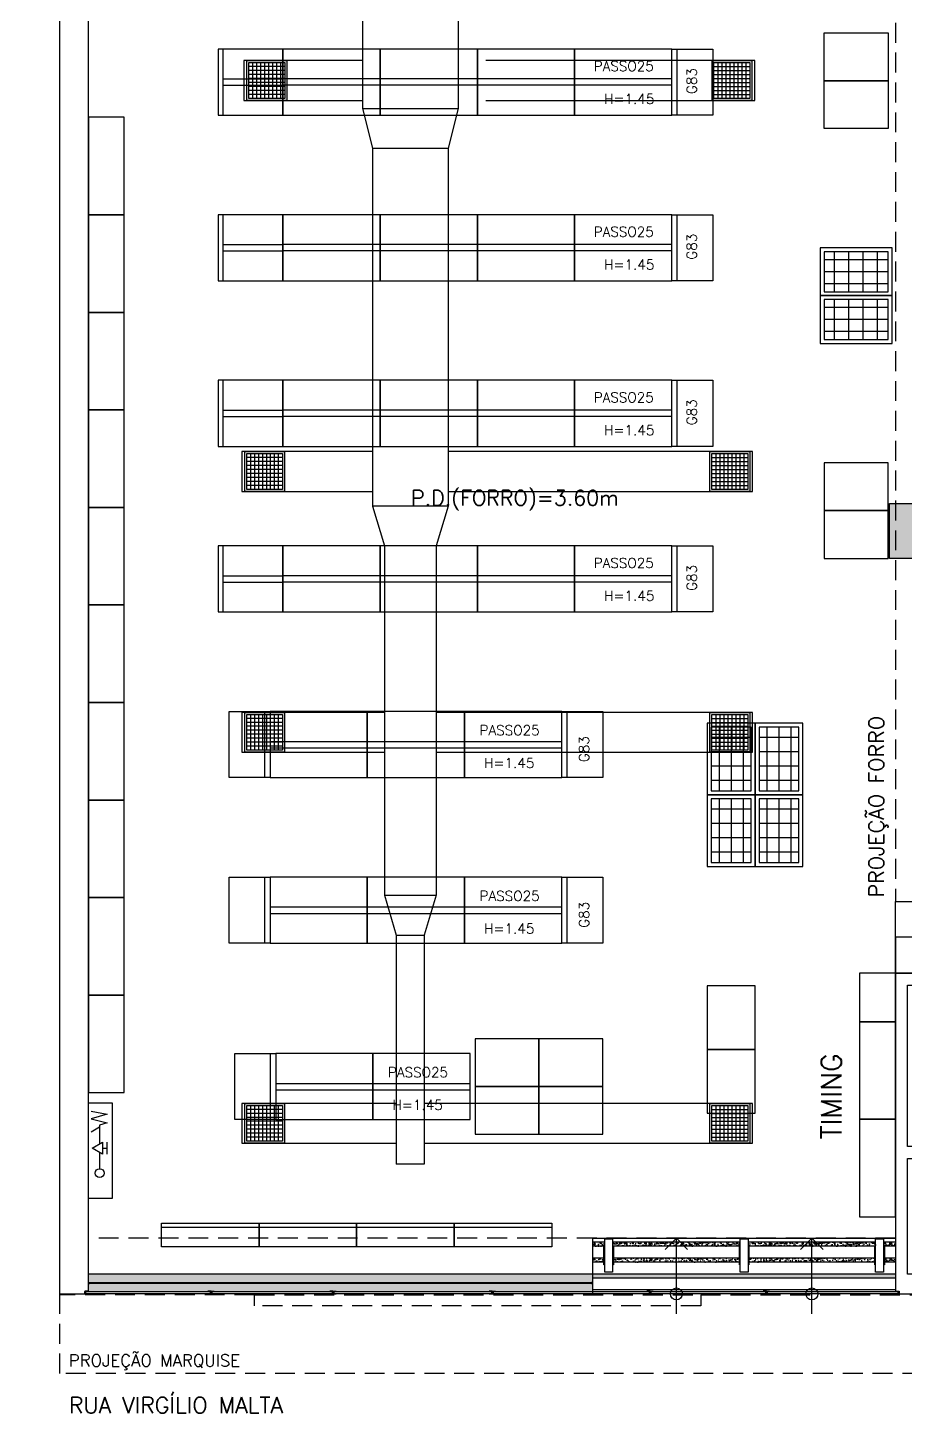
# Model space of a CAD drawing. Header units: metres. Extents: x -367 to 374, y -238 to 224.
# Drawn here: x 243.61 to 254.62, y 176.45 to 193.85 of the extents above; entities that cross this region are included whole.
import ezdxf
from ezdxf.enums import TextEntityAlignment as Align

# ---------------------------------------------------------------- set-up
doc = ezdxf.new("R2010")
doc.units = ezdxf.units.M
doc.linetypes.add('LA_BAU_BASES GERAIS_R00$0$LA_BAU_FACHADAS_R01$0$DASHED2', pattern=[0.375, 0.25, -0.125])
for name, color, linetype in [('ELE-ALIMENTADORES', 160, 'Continuous'), ('LA_BAU_BASES GERAIS_R00$0$ARQ-IND-DES', 2, 'Continuous'), ('LA_BAU_BASES GERAIS_R00$0$ARQ-TXT', 7, 'Continuous'), ('LA_BAU_BASES GERAIS_R00$0$ARQ-XREF-ATT', 8, 'Continuous'), ('LA_BAU_BASES GERAIS_R00$0$BASE', 253, 'Continuous'), ('LA_BAU_BASES GERAIS_R00$0$dutos', 31, 'Continuous')]:
    doc.layers.add(name, color=color, linetype=linetype)
doc.styles.add('LA_BAU_BASES GERAIS_R00$0$LA_BAU_MERC_R01$0$R40-125-RS', font='romans.shx', dxfattribs={"height": 0.1248})
doc.styles.add('LA_BAU_BASES GERAIS_R00$0$LA_BAU_MERC_R01$0$R80-125-RS', font='romans.shx', dxfattribs={"height": 0.25375})
doc.styles.add('LA_BAU_BASES GERAIS_R00$0$LA_BAU_MERC_R01$0$RS80', font='ROMANS', dxfattribs={"height": 0.18})
doc.styles.add('LA_BAU_BASES GERAIS_R00$0$R60-100-RS', font='romans.shx', dxfattribs={"height": 0.152})
doc.styles.add('LA_BAU_BASES GERAIS_R00$0$R60-125-RS', font='romans.shx', dxfattribs={"height": 0.19})
doc.styles.add('LA_BAU_BASES GERAIS_R00$0$R80-100-RS', font='romans.shx', dxfattribs={"height": 0.203})

# ---------------------------------------------------------------- blocks, each defined once
blk = doc.blocks.new('*U69')
at = {"layer": 'LA_BAU_BASES GERAIS_R00$0$ARQ-IND-DES'}
for points in [[(-0.25, 0), (0.7, 0)], [(0.559, -0.141), (0.7, 0), (0.559, 0.141)]]:
    blk.add_lwpolyline(points, dxfattribs=at)
blk.add_circle((0, 0), 0.075, dxfattribs=at)
at = {"layer": 'LA_BAU_BASES GERAIS_R00$0$ARQ-TXT', "style": 'LA_BAU_BASES GERAIS_R00$0$R60-100-RS'}
blk.add_attdef('INCL', text='', height=0.152, dxfattribs=at).set_placement((0.225, 0), align=Align.BOTTOM_CENTER)
blk = doc.blocks.new('LA_BAU_BASES GERAIS_R00$0$LA_BAU_ALVENARIA TÉRREO_R01$0$PIL')
blk.add_lwpolyline([(-0.5, 0.5), (0.5, 0.5), (0.5, -0.5), (-0.5, -0.5)], close=True)
blk = doc.blocks.new('LA_BAU_BASES GERAIS_R00$0$LA_BAU_ALVENARIA TÉRREO_R01$0$mainel')
for p, q in [((244.802, 177.711), (244.762, 177.711)), ((244.762, 177.711), (244.762, 177.709)), ((244.762, 177.709), (244.842, 177.709)), ((244.762, 177.709), (244.762, 177.709)), ((244.762, 177.709), (244.8, 177.709)), ((244.842, 177.679), (244.762, 177.679)), ((244.8, 177.679), (244.762, 177.679)), ((244.762, 177.679), (244.762, 177.677)), ((244.8, 177.709), (244.8, 177.679)), ((244.802, 177.677), (244.802, 177.711)), ((244.802, 177.711), (244.842, 177.711)), ((244.802, 177.677), (244.802, 177.709)), ((244.804, 177.709), (244.804, 177.679)), ((244.842, 177.709), (244.804, 177.709)), ((244.804, 177.679), (244.842, 177.679)), ((244.842, 177.711), (244.842, 177.709)), ((244.842, 177.679), (244.842, 177.677)), ((244.762, 177.677), (244.802, 177.677)), ((244.842, 177.677), (244.802, 177.677))]:
    blk.add_line(p, q)
blk = doc.blocks.new('LA_BAU_BASES GERAIS_R00$0$LA_BAU_ALVENARIA TÉRREO_R01')
at = {"layer": 'LA_BAU_BASES GERAIS_R00$0$BASE'}
h = blk.add_hatch(color=256, dxfattribs=at)
h.dxf.hatch_style = 1
h.paths.add_polyline_path([(254.755, 187.878), (254.425, 187.878), (254.425, 187.188), (254.755, 187.188)])
at = {"layer": 'LA_BAU_BASES GERAIS_R00$0$BASE', "linetype": 'Continuous'}
h = blk.add_hatch(dxfattribs=at)
h.set_pattern_fill('AR-SAND', color=256, scale=0.001)
h.paths.add_polyline_path([(250.7, 178.6), (250.85, 178.6), (250.85, 178.55), (250.7, 178.55)])
h = blk.add_hatch(dxfattribs=at)
h.set_pattern_fill('AR-SAND', color=256, scale=0.001)
h.paths.add_polyline_path([(252.55, 178.55), (250.95, 178.55), (250.95, 178.6), (252.55, 178.6)])
h = blk.add_hatch(dxfattribs=at)
h.set_pattern_fill('AR-SAND', color=256, scale=0.001)
h.paths.add_polyline_path([(254.25, 178.55), (252.65, 178.55), (252.65, 178.6), (254.25, 178.6)])
h = blk.add_hatch(dxfattribs=at)
h.set_pattern_fill('AR-SAND', color=256, scale=0.001)
h.paths.add_polyline_path([(254.35, 178.6), (254.5, 178.6), (254.5, 178.55), (254.35, 178.55)])
h = blk.add_hatch(dxfattribs=at)
h.set_pattern_fill('AR-SAND', color=256, scale=0.001)
h.paths.add_polyline_path([(250.7, 178.4), (250.84, 178.4), (250.84, 178.35), (250.7, 178.35)])
h = blk.add_hatch(dxfattribs=at)
h.set_pattern_fill('AR-SAND', color=256, scale=0.001)
h.paths.add_polyline_path([(250.96, 178.4), (252.54, 178.4), (252.54, 178.35), (250.96, 178.35)])
h = blk.add_hatch(dxfattribs=at)
h.set_pattern_fill('AR-SAND', color=256, scale=0.001)
h.paths.add_polyline_path([(252.66, 178.4), (254.24, 178.4), (254.24, 178.35), (252.66, 178.35)])
h = blk.add_hatch(dxfattribs=at)
h.set_pattern_fill('AR-SAND', color=256, scale=0.001)
h.paths.add_polyline_path([(254.36, 178.4), (254.5, 178.4), (254.5, 178.35), (254.36, 178.35)])
h = blk.add_hatch(dxfattribs=at)
h.set_pattern_fill('AR-SAND', color=256, scale=0.001)
h.paths.add_polyline_path([(250.7, 178.2), (244.37, 178.2), (244.37, 178.09), (250.7, 178.09)])
h = blk.add_hatch(dxfattribs=at)
h.set_pattern_fill('AR-SAND', color=256, scale=0.001)
h.paths.add_polyline_path([(254.5, 178.2), (250.7, 178.2), (250.7, 178.15), (254.5, 178.15)])
h = blk.add_hatch(dxfattribs=at)
h.set_pattern_fill('AR-SAND', color=256, scale=0.001)
h.paths.add_polyline_path([(244.37, 178.08), (250.7, 178.08), (250.7, 177.977), (244.37, 177.977)])
h = blk.add_hatch(dxfattribs=at)
h.set_pattern_fill('AR-SAND', color=256, scale=0.001)
h.paths.add_polyline_path([(251.422, 177.977), (251.422, 177.982), (251.46, 177.982), (251.46, 177.984), (251.38, 177.984), (251.38, 177.982), (251.418, 177.982), (251.418, 177.977)])
at = {"layer": 'LA_BAU_BASES GERAIS_R00$0$BASE'}
for p, q in [((244.405, 180.245), (244.607, 180.208)), ((244.607, 180.208), (244.405, 180.149)), ((244.405, 180.149), (244.607, 180.099)), ((244.511, 180.044), (244.405, 179.982)), ((244.607, 180.099), (244.512, 180.069)), ((244.512, 180.069), (244.512, 179.836)), ((244.547, 179.781), (244.602, 179.781)), ((244.602, 179.856), (244.602, 179.705)), ((244.512, 179.726), (244.512, 179.523)), ((254.54, 177.95), (244.37, 177.95))]:
    blk.add_line(p, q, dxfattribs=at)
at = {"layer": 'LA_BAU_BASES GERAIS_R00$0$BASE', "linetype": 'LA_BAU_BASES GERAIS_R00$0$LA_BAU_FACHADAS_R01$0$DASHED2'}
for p, q in [((254.5, 178.65), (244.37, 178.65)), ((244.01, 177.95), (244.01, 176.95)), ((246.455, 177.94), (244.01, 177.94)), ((252.055, 177.94), (266.75, 177.94)), ((256.338, 176.95), (244.01, 176.95))]:
    blk.add_line(p, q, dxfattribs=at)
at = {"layer": 'LA_BAU_BASES GERAIS_R00$0$BASE', "linetype": 'Continuous'}
for p, q in [((250.85, 178.6), (250.7, 178.6)), ((250.85, 178.55), (250.7, 178.55)), ((252.55, 178.6), (250.95, 178.6)), ((252.55, 178.55), (250.95, 178.55)), ((254.25, 178.6), (252.65, 178.6)), ((254.25, 178.55), (252.65, 178.55)), ((254.5, 178.6), (254.35, 178.6)), ((254.5, 178.55), (254.35, 178.55)), ((250.84, 178.4), (250.7, 178.4)), ((252.54, 178.4), (250.96, 178.4)), ((254.24, 178.4), (252.66, 178.4)), ((254.5, 178.4), (254.36, 178.4)), ((250.84, 178.35), (250.7, 178.35)), ((254.5, 178.2), (250.7, 178.2)), ((252.54, 178.35), (250.96, 178.35)), ((254.24, 178.35), (252.66, 178.35)), ((254.5, 178.35), (254.36, 178.35)), ((250.685, 178.09), (244.372, 178.09)), ((250.685, 178.08), (244.372, 178.08)), ((254.5, 178.15), (250.7, 178.15)), ((245.9, 177.977), (245.9, 177.957)), ((245.92, 177.977), (245.92, 177.957)), ((247.43, 177.977), (247.43, 177.957)), ((247.45, 177.977), (247.45, 177.957)), ((249.43, 177.977), (249.43, 177.957)), ((249.45, 177.977), (249.45, 177.957)), ((254.5, 178), (250.7, 178)), ((251.41, 177.977), (251.41, 177.957)), ((251.43, 177.977), (251.43, 177.957)), ((252.87, 177.977), (252.87, 177.957)), ((252.89, 177.977), (252.89, 177.957))]:
    blk.add_line(p, q, dxfattribs=at)
for points in [[(244.37, 177.984), (244.37, 197.72), (244.49, 197.72), (244.49, 198.93), (245.022, 198.93), (245.022, 199.259), (244.872, 199.259), (244.872, 199.08), (244.37, 199.08), (244.37, 200.03), (244.872, 200.03), (244.872, 199.86), (245.022, 199.86), (245.022, 200.25), (235.3, 200.25), (235.3, 200.601), (235.15, 200.601), (235.15, 200.25), (200.064, 200.25)], [(200.03, 200.25), (200, 200.25), (200, 200), (244.01, 200), (244.01, 177.95), (244.37, 177.95), (244.37, 177.95)], [(250.7, 178.2), (250.7, 178.65), (254.5, 178.65)], [(250.7, 177.95), (250.7, 178.2), (244.37, 178.2)], [(244.37, 177.984), (244.325, 177.984), (244.325, 177.95), (244.37, 177.95), (244.37, 177.952), (244.327, 177.952), (244.327, 177.982), (244.37, 177.982), (244.37, 177.984)], [(245.9, 177.977), (244.335, 177.977), (244.335, 177.957), (245.9, 177.957)], [(247.43, 177.977), (245.92, 177.977)], [(245.92, 177.957), (247.43, 177.957)], [(249.43, 177.977), (247.45, 177.977)], [(247.45, 177.957), (249.43, 177.957)], [(252.87, 177.977), (251.43, 177.977)], [(251.43, 177.957), (252.87, 177.957)], [(252.89, 177.957), (254.535, 177.957), (254.535, 177.977), (252.89, 177.977)], [(254.5, 177.984), (254.545, 177.984), (254.545, 177.95), (254.5, 177.95), (254.5, 177.952), (254.543, 177.952), (254.543, 177.982), (254.5, 177.982), (254.5, 177.984)]]:
    blk.add_lwpolyline(points, dxfattribs=at)
at = {"layer": 'LA_BAU_BASES GERAIS_R00$0$BASE', "linetype": 'LA_BAU_BASES GERAIS_R00$0$LA_BAU_FACHADAS_R01$0$DASHED2'}
for points in [[(266.5, 200.29), (254.5, 200.29), (254.5, 182.88)], [(254.5, 181.98), (254.5, 182.88), (257.67, 182.88), (257.67, 178.25), (256.4, 178.25)], [(246.455, 177.94), (252.055, 177.94), (252.055, 177.8), (246.455, 177.8), (246.455, 177.94)]]:
    blk.add_lwpolyline(points, dxfattribs=at)
at = {"layer": 'LA_BAU_BASES GERAIS_R00$0$BASE'}
for points in [[(254.5, 177.95), (254.5, 177.95), (254.83, 177.95), (254.83, 178.2), (254.65, 178.2), (254.65, 179.65), (254.803, 179.65), (254.803, 179.8), (254.65, 179.8), (254.65, 181.83), (256.15, 181.83), (256.15, 179.8), (256.005, 179.8), (256.005, 179.65), (256.15, 179.65), (256.15, 179.13), (256.4, 179.13), (256.4, 179.2), (256.77, 179.2), (256.77, 182.25), (256.15, 182.25), (256.15, 181.98), (254.5, 181.98), (254.5, 177.984)], [(251.41, 177.977), (249.45, 177.977)], [(249.45, 177.957), (251.41, 177.957)]]:
    blk.add_lwpolyline(points, dxfattribs=at)
for points in [[(244.37, 180.35), (244.67, 180.35), (244.67, 179.15), (244.37, 179.15)], [(244.547, 179.856), (244.547, 179.705), (244.416, 179.781)]]:
    blk.add_lwpolyline(points, close=True, dxfattribs=at)
at = {"layer": 'LA_BAU_BASES GERAIS_R00$0$BASE', "linetype": 'Continuous', "elevation": 0}
for points in [[(250.95, 178.224), (250.85, 178.224), (250.85, 178.644), (250.95, 178.644)], [(252.65, 178.224), (252.55, 178.224), (252.55, 178.644), (252.65, 178.644)], [(254.35, 178.224), (254.25, 178.224), (254.25, 178.644), (254.35, 178.644)]]:
    blk.add_lwpolyline(points, close=True, dxfattribs=at)
for points in [[(250.85, 178.314), (250.84, 178.314), (250.84, 178.544), (250.85, 178.544)], [(250.95, 178.544), (250.96, 178.544), (250.96, 178.314), (250.95, 178.314)], [(252.55, 178.314), (252.54, 178.314), (252.54, 178.544), (252.55, 178.544)], [(252.65, 178.544), (252.66, 178.544), (252.66, 178.314), (252.65, 178.314)], [(254.25, 178.314), (254.24, 178.314), (254.24, 178.544), (254.25, 178.544)], [(254.35, 178.544), (254.36, 178.544), (254.36, 178.314), (254.35, 178.314)]]:
    blk.add_lwpolyline(points, dxfattribs=at)
at = {"layer": 'LA_BAU_BASES GERAIS_R00$0$BASE', "linetype": 'Continuous'}
for points in [[(244.385, 178.09), (244.372, 178.09), (244.372, 178.08), (244.385, 178.08), (244.385, 178.079), (244.37, 178.079), (244.37, 178.092), (244.385, 178.092)], [(250.685, 178.09), (250.698, 178.09), (250.698, 178.08), (250.685, 178.08), (250.685, 178.079), (250.7, 178.079), (250.7, 178.092), (250.685, 178.092)]]:
    blk.add_lwpolyline(points, close=True, dxfattribs=at)
at = {"layer": 'LA_BAU_BASES GERAIS_R00$0$BASE'}
blk.add_circle((244.512, 179.468), 0.0549, dxfattribs=at)
at = {"layer": 'LA_BAU_BASES GERAIS_R00$0$BASE', "xscale": 0.69, "yscale": 0.33, "zscale": 0.69, "rotation": 270}
blk.add_blockref('LA_BAU_BASES GERAIS_R00$0$LA_BAU_ALVENARIA TÉRREO_R01$0$PIL', (254.59, 187.533), dxfattribs=at)
at = {"layer": 'LA_BAU_BASES GERAIS_R00$0$BASE', "linetype": 'Continuous'}
for p in [(1.108, 0.273), (2.638, 0.273), (4.638, 0.273), (6.618, 0.273), (8.078, 0.273)]:
    blk.add_blockref('LA_BAU_BASES GERAIS_R00$0$LA_BAU_ALVENARIA TÉRREO_R01$0$mainel', p, dxfattribs=at)
blk = doc.blocks.new('LA_BAU_BASES GERAIS_R00$0$LA_BAU_MERC_R01')
at = {"layer": 'LA_BAU_BASES GERAIS_R00$0$BASE'}
for p, q in [((253.606, 193.788), (254.406, 193.788)), ((253.606, 193.188), (253.606, 193.788)), ((254.406, 193.788), (254.406, 193.188)), ((246.812, 193.585), (246.062, 193.585)), ((246.062, 192.755), (246.062, 193.585)), ((246.812, 192.755), (246.812, 193.585)), ((246.812, 193.585), (246.812, 192.755)), ((248.032, 193.585), (246.812, 193.585)), ((248.032, 192.755), (248.032, 193.585)), ((248.032, 193.585), (248.032, 192.755)), ((249.252, 193.585), (248.032, 193.585)), ((249.252, 193.585), (249.252, 192.755)), ((250.472, 193.585), (249.252, 193.585)), ((249.252, 192.755), (249.252, 193.585)), ((250.472, 192.755), (250.472, 193.585)), ((250.472, 193.585), (250.472, 192.755)), ((251.692, 193.585), (250.472, 193.585)), ((251.692, 192.755), (251.692, 193.585)), ((246.062, 193.21), (246.812, 193.21)), ((248.032, 193.21), (246.812, 193.21)), ((249.252, 193.21), (248.032, 193.21)), ((250.472, 193.21), (249.252, 193.21)), ((251.692, 193.21), (250.472, 193.21)), ((253.606, 193.188), (254.406, 193.188)), ((253.606, 192.588), (253.606, 193.188)), ((254.406, 193.188), (253.606, 193.188)), ((254.406, 193.188), (254.406, 192.588)), ((246.062, 193.13), (246.812, 193.13)), ((248.032, 193.13), (246.812, 193.13)), ((249.252, 193.13), (248.032, 193.13)), ((250.472, 193.13), (249.252, 193.13)), ((251.692, 193.13), (250.472, 193.13)), ((244.37, 192.728), (244.37, 191.503)), ((244.82, 192.728), (244.37, 192.728)), ((244.82, 191.503), (244.82, 192.728)), ((246.062, 192.755), (246.812, 192.755)), ((246.812, 192.755), (248.032, 192.755)), ((248.032, 192.755), (249.252, 192.755)), ((249.252, 192.755), (250.472, 192.755)), ((250.472, 192.755), (251.692, 192.755)), ((254.406, 192.588), (253.606, 192.588)), ((244.37, 191.503), (244.37, 190.278)), ((244.82, 191.503), (244.37, 191.503)), ((244.37, 191.503), (244.82, 191.503)), ((244.82, 190.278), (244.82, 191.503)), ((246.812, 191.505), (246.062, 191.505)), ((246.062, 190.675), (246.062, 191.505)), ((246.812, 190.675), (246.812, 191.505)), ((246.812, 191.505), (246.812, 190.675)), ((248.032, 191.505), (246.812, 191.505)), ((248.032, 190.675), (248.032, 191.505)), ((248.032, 191.505), (248.032, 190.675)), ((249.252, 191.505), (248.032, 191.505)), ((249.252, 191.505), (249.252, 190.675)), ((250.472, 191.505), (249.252, 191.505)), ((249.252, 190.675), (249.252, 191.505)), ((250.472, 190.675), (250.472, 191.505)), ((250.472, 191.505), (250.472, 190.675)), ((251.692, 191.505), (250.472, 191.505)), ((251.692, 190.675), (251.692, 191.505)), ((246.062, 191.13), (246.812, 191.13)), ((248.032, 191.13), (246.812, 191.13)), ((249.252, 191.13), (248.032, 191.13)), ((250.472, 191.13), (249.252, 191.13)), ((251.692, 191.13), (250.472, 191.13)), ((253.556, 191.088), (253.556, 190.488)), ((254.456, 191.088), (253.556, 191.088)), ((254.456, 190.488), (254.456, 191.088)), ((246.062, 191.05), (246.812, 191.05)), ((248.032, 191.05), (246.812, 191.05)), ((249.252, 191.05), (248.032, 191.05)), ((250.472, 191.05), (249.252, 191.05)), ((251.692, 191.05), (250.472, 191.05)), ((254.406, 191.038), (253.606, 191.038)), ((253.606, 191.038), (253.606, 190.538)), ((254.406, 190.938), (253.606, 190.938)), ((253.736, 190.538), (253.736, 191.038)), ((253.916, 190.538), (253.916, 191.038)), ((254.096, 190.538), (254.096, 191.038)), ((254.276, 190.538), (254.276, 191.038)), ((254.406, 190.538), (254.406, 191.038)), ((254.406, 190.788), (253.606, 190.788)), ((246.062, 190.675), (246.812, 190.675)), ((246.812, 190.675), (248.032, 190.675)), ((248.032, 190.675), (249.252, 190.675)), ((249.252, 190.675), (250.472, 190.675)), ((250.472, 190.675), (251.692, 190.675)), ((254.406, 190.638), (253.606, 190.638)), ((253.556, 190.488), (254.456, 190.488)), ((253.556, 190.488), (253.556, 189.888)), ((254.456, 190.488), (253.556, 190.488)), ((253.606, 190.538), (254.406, 190.538)), ((254.406, 190.438), (253.606, 190.438)), ((253.606, 190.438), (253.606, 189.938)), ((253.736, 189.938), (253.736, 190.438)), ((253.916, 189.938), (253.916, 190.438)), ((254.096, 189.938), (254.096, 190.438)), ((254.276, 189.938), (254.276, 190.438)), ((254.406, 189.938), (254.406, 190.438)), ((254.456, 189.888), (254.456, 190.488)), ((244.37, 190.278), (244.82, 190.278)), ((244.37, 190.278), (244.37, 189.053)), ((244.82, 190.278), (244.37, 190.278)), ((244.82, 189.053), (244.82, 190.278)), ((254.406, 190.338), (253.606, 190.338)), ((254.406, 190.188), (253.606, 190.188)), ((254.406, 190.038), (253.606, 190.038)), ((253.556, 189.888), (254.456, 189.888)), ((253.606, 189.938), (254.406, 189.938)), ((246.812, 189.425), (246.062, 189.425)), ((246.062, 188.595), (246.062, 189.425)), ((246.812, 188.595), (246.812, 189.425)), ((246.812, 189.425), (246.812, 188.595)), ((248.032, 189.425), (246.812, 189.425)), ((248.032, 188.595), (248.032, 189.425)), ((248.032, 189.425), (248.032, 188.595)), ((249.252, 189.425), (248.032, 189.425)), ((249.252, 189.425), (249.252, 188.595)), ((250.472, 189.425), (249.252, 189.425)), ((249.252, 188.595), (249.252, 189.425)), ((250.472, 188.595), (250.472, 189.425)), ((250.472, 189.425), (250.472, 188.595)), ((251.692, 189.425), (250.472, 189.425)), ((251.692, 188.595), (251.692, 189.425)), ((244.37, 189.053), (244.37, 187.828)), ((244.82, 189.053), (244.37, 189.053)), ((244.37, 189.053), (244.82, 189.053)), ((244.82, 187.828), (244.82, 189.053)), ((246.062, 189.05), (246.812, 189.05)), ((248.032, 189.05), (246.812, 189.05)), ((249.252, 189.05), (248.032, 189.05)), ((250.472, 189.05), (249.252, 189.05)), ((251.692, 189.05), (250.472, 189.05)), ((246.062, 188.97), (246.812, 188.97)), ((248.032, 188.97), (246.812, 188.97)), ((249.252, 188.97), (248.032, 188.97)), ((250.472, 188.97), (249.252, 188.97)), ((251.692, 188.97), (250.472, 188.97)), ((246.062, 188.595), (246.812, 188.595)), ((246.812, 188.595), (248.032, 188.595)), ((248.032, 188.595), (249.252, 188.595)), ((249.252, 188.595), (250.472, 188.595)), ((250.472, 188.595), (251.692, 188.595)), ((253.606, 188.388), (253.606, 187.788)), ((254.406, 188.388), (253.606, 188.388)), ((254.406, 187.788), (254.406, 188.388)), ((244.37, 187.828), (244.37, 186.603)), ((244.82, 187.828), (244.37, 187.828)), ((244.37, 187.828), (244.82, 187.828)), ((244.82, 186.603), (244.82, 187.828)), ((253.606, 187.788), (254.406, 187.788)), ((253.606, 187.788), (253.606, 187.188)), ((254.406, 187.788), (253.606, 187.788)), ((254.406, 187.188), (254.406, 187.788)), ((246.812, 187.345), (246.062, 187.345)), ((246.062, 186.515), (246.062, 187.345)), ((246.812, 186.515), (246.812, 187.345)), ((246.812, 187.345), (246.812, 186.515)), ((248.032, 187.345), (246.812, 187.345)), ((248.032, 186.515), (248.032, 187.345)), ((248.032, 187.345), (248.032, 186.515)), ((249.252, 187.345), (248.032, 187.345)), ((249.252, 187.345), (249.252, 186.515)), ((250.472, 187.345), (249.252, 187.345)), ((249.252, 186.515), (249.252, 187.345)), ((250.472, 186.515), (250.472, 187.345)), ((250.472, 187.345), (250.472, 186.515)), ((251.692, 187.345), (250.472, 187.345)), ((251.692, 186.515), (251.692, 187.345)), ((253.606, 187.188), (254.406, 187.188)), ((246.062, 186.97), (246.812, 186.97)), ((248.032, 186.97), (246.812, 186.97)), ((249.252, 186.97), (248.032, 186.97)), ((250.472, 186.97), (249.252, 186.97)), ((251.692, 186.97), (250.472, 186.97)), ((246.062, 186.89), (246.812, 186.89)), ((248.032, 186.89), (246.812, 186.89)), ((249.252, 186.89), (248.032, 186.89)), ((250.472, 186.89), (249.252, 186.89)), ((251.692, 186.89), (250.472, 186.89)), ((244.37, 186.603), (244.37, 185.378)), ((244.82, 186.603), (244.37, 186.603)), ((244.37, 186.603), (244.82, 186.603)), ((244.82, 185.378), (244.82, 186.603)), ((246.062, 186.515), (246.812, 186.515)), ((246.812, 186.515), (248.032, 186.515)), ((248.032, 186.515), (249.252, 186.515)), ((249.252, 186.515), (250.472, 186.515)), ((250.472, 186.515), (251.692, 186.515)), ((244.37, 185.378), (244.37, 184.153)), ((244.82, 185.378), (244.37, 185.378)), ((244.37, 185.378), (244.82, 185.378)), ((244.82, 184.153), (244.82, 185.378)), ((246.651, 185.265), (246.651, 184.435)), ((247.871, 185.265), (246.651, 185.265)), ((247.871, 184.435), (247.871, 185.265)), ((247.871, 185.265), (247.871, 184.435)), ((249.091, 185.265), (247.871, 185.265)), ((249.091, 185.265), (249.091, 184.435)), ((250.311, 185.265), (249.091, 185.265)), ((249.091, 184.435), (249.091, 185.265)), ((250.311, 184.435), (250.311, 185.265)), ((252.738, 185.12), (252.137, 185.12)), ((252.137, 185.12), (252.137, 184.22)), ((252.688, 185.07), (252.188, 185.07)), ((252.188, 185.07), (252.188, 184.27)), ((252.287, 185.07), (252.287, 184.27)), ((252.438, 185.07), (252.438, 184.27)), ((252.588, 185.07), (252.588, 184.27)), ((252.688, 184.27), (252.688, 185.07)), ((253.338, 185.12), (252.738, 185.12)), ((252.738, 185.12), (252.738, 184.22)), ((252.738, 184.22), (252.738, 185.12)), ((253.287, 185.07), (252.788, 185.07)), ((252.788, 185.07), (252.788, 184.27)), ((252.887, 185.07), (252.887, 184.27)), ((253.037, 185.07), (253.037, 184.27)), ((253.188, 185.07), (253.188, 184.27)), ((253.287, 184.27), (253.287, 185.07)), ((253.338, 184.22), (253.338, 185.12)), ((246.651, 184.89), (247.871, 184.89)), ((247.871, 184.89), (249.091, 184.89)), ((249.091, 184.89), (250.311, 184.89)), ((252.688, 184.94), (252.188, 184.94)), ((253.287, 184.94), (252.788, 184.94)), ((246.651, 184.81), (247.871, 184.81)), ((247.871, 184.81), (249.091, 184.81)), ((249.091, 184.81), (250.311, 184.81)), ((252.688, 184.76), (252.188, 184.76)), ((253.287, 184.76), (252.788, 184.76)), ((252.688, 184.58), (252.188, 184.58)), ((253.287, 184.58), (252.788, 184.58)), ((246.651, 184.435), (247.871, 184.435)), ((247.871, 184.435), (249.091, 184.435)), ((249.091, 184.435), (250.311, 184.435)), ((252.688, 184.4), (252.188, 184.4)), ((253.287, 184.4), (252.788, 184.4)), ((244.37, 184.153), (244.37, 182.928)), ((244.82, 184.153), (244.37, 184.153)), ((244.37, 184.153), (244.82, 184.153)), ((244.82, 182.928), (244.82, 184.153)), ((252.137, 184.22), (252.738, 184.22)), ((252.738, 184.22), (252.137, 184.22)), ((252.137, 184.22), (252.137, 183.32)), ((252.188, 184.27), (252.688, 184.27)), ((252.688, 184.17), (252.188, 184.17)), ((252.188, 184.17), (252.188, 183.37)), ((252.287, 184.17), (252.287, 183.37)), ((252.438, 184.17), (252.438, 183.37)), ((252.588, 184.17), (252.588, 183.37)), ((252.688, 183.37), (252.688, 184.17)), ((252.738, 184.22), (253.338, 184.22)), ((253.338, 184.22), (252.738, 184.22)), ((252.738, 184.22), (252.738, 183.32)), ((252.738, 183.32), (252.738, 184.22)), ((252.788, 184.27), (253.287, 184.27)), ((253.287, 184.17), (252.788, 184.17)), ((252.788, 184.17), (252.788, 183.37)), ((252.887, 184.17), (252.887, 183.37)), ((253.037, 184.17), (253.037, 183.37)), ((253.188, 184.17), (253.188, 183.37)), ((253.287, 183.37), (253.287, 184.17)), ((253.338, 183.32), (253.338, 184.22)), ((252.688, 184.04), (252.188, 184.04)), ((253.287, 184.04), (252.788, 184.04)), ((252.688, 183.86), (252.188, 183.86)), ((253.287, 183.86), (252.788, 183.86)), ((252.688, 183.68), (252.188, 183.68)), ((253.287, 183.68), (252.788, 183.68)), ((252.688, 183.5), (252.188, 183.5)), ((253.287, 183.5), (252.788, 183.5)), ((252.137, 183.32), (252.738, 183.32)), ((252.188, 183.37), (252.688, 183.37)), ((252.738, 183.32), (253.338, 183.32)), ((252.788, 183.37), (253.287, 183.37)), ((246.651, 183.185), (246.651, 182.355)), ((247.871, 183.185), (246.651, 183.185)), ((247.871, 182.355), (247.871, 183.185)), ((247.871, 183.185), (247.871, 182.355)), ((249.091, 183.185), (247.871, 183.185)), ((249.091, 182.355), (249.091, 183.185)), ((249.091, 183.185), (249.091, 182.355)), ((250.311, 183.185), (249.091, 183.185)), ((250.311, 182.355), (250.311, 183.185)), ((244.37, 182.928), (244.82, 182.928)), ((244.37, 182.928), (244.37, 181.703)), ((244.82, 182.928), (244.37, 182.928)), ((244.82, 181.703), (244.82, 182.928)), ((246.651, 182.81), (247.871, 182.81)), ((246.651, 182.73), (247.871, 182.73)), ((247.871, 182.81), (249.091, 182.81)), ((247.871, 182.73), (249.091, 182.73)), ((249.091, 182.81), (250.311, 182.81)), ((249.091, 182.73), (250.311, 182.73)), ((254.5, 181.98), (254.5, 182.88)), ((254.5, 182.88), (257.67, 182.88)), ((254.5, 182.43), (254.5, 181.98)), ((255.725, 182.43), (254.5, 182.43)), ((246.651, 182.355), (247.871, 182.355)), ((247.871, 182.355), (249.091, 182.355)), ((249.091, 182.355), (250.311, 182.355)), ((254.5, 181.98), (254.05, 181.98)), ((254.05, 181.98), (254.05, 181.368)), ((254.5, 181.98), (255.725, 181.98)), ((254.5, 181.368), (254.5, 181.98)), ((244.37, 181.703), (244.82, 181.703)), ((244.37, 181.703), (244.37, 180.478)), ((244.82, 181.703), (244.37, 181.703)), ((244.82, 180.478), (244.82, 181.703)), ((252.738, 181.82), (252.137, 181.82)), ((252.137, 181.82), (252.137, 181.02)), ((252.738, 181.02), (252.738, 181.82)), ((254.05, 181.368), (254.5, 181.368)), ((254.5, 181.368), (254.05, 181.368)), ((254.05, 181.368), (254.05, 180.143)), ((254.5, 180.143), (254.5, 181.368)), ((249.225, 181.155), (249.225, 180.555)), ((250.025, 181.155), (249.225, 181.155)), ((250.025, 180.555), (250.025, 181.155)), ((250.025, 181.155), (250.025, 180.555)), ((250.825, 181.155), (250.025, 181.155)), ((250.825, 180.555), (250.825, 181.155)), ((252.137, 181.02), (252.738, 181.02)), ((252.738, 181.02), (252.137, 181.02)), ((252.137, 181.02), (252.137, 180.22)), ((252.738, 180.22), (252.738, 181.02)), ((246.721, 180.97), (246.721, 180.14)), ((247.941, 180.97), (246.721, 180.97)), ((247.941, 180.14), (247.941, 180.97)), ((247.941, 180.97), (247.941, 180.14)), ((249.161, 180.97), (247.941, 180.97)), ((249.161, 180.14), (249.161, 180.97)), ((244.37, 180.478), (244.82, 180.478)), ((246.721, 180.595), (247.941, 180.595)), ((246.721, 180.515), (247.941, 180.515)), ((247.941, 180.595), (249.161, 180.595)), ((247.941, 180.515), (249.161, 180.515)), ((249.225, 180.555), (250.025, 180.555)), ((249.225, 180.555), (249.225, 179.955)), ((250.025, 180.555), (249.225, 180.555)), ((250.025, 180.555), (250.825, 180.555)), ((250.025, 179.955), (250.025, 180.555)), ((250.025, 180.555), (250.025, 179.955)), ((250.825, 180.555), (250.025, 180.555)), ((250.825, 179.955), (250.825, 180.555)), ((246.721, 180.14), (247.941, 180.14)), ((247.941, 180.14), (249.161, 180.14)), ((252.137, 180.22), (252.738, 180.22)), ((254.05, 180.143), (254.5, 180.143)), ((254.5, 180.143), (254.05, 180.143)), ((254.05, 180.143), (254.05, 178.917)), ((254.5, 178.917), (254.5, 180.143)), ((249.225, 179.955), (250.025, 179.955)), ((250.025, 179.955), (250.825, 179.955)), ((254.05, 178.917), (254.5, 178.917)), ((245.287, 178.54), (245.287, 178.84)), ((245.287, 178.84), (246.512, 178.84)), ((245.287, 178.79), (246.512, 178.79)), ((246.512, 178.84), (246.512, 178.54)), ((246.512, 178.54), (246.512, 178.84)), ((246.512, 178.84), (247.737, 178.84)), ((246.512, 178.79), (247.737, 178.79)), ((247.737, 178.84), (247.737, 178.54)), ((247.737, 178.54), (247.737, 178.84)), ((247.737, 178.84), (248.962, 178.84)), ((247.737, 178.79), (248.962, 178.79)), ((248.962, 178.54), (248.962, 178.84)), ((248.962, 178.84), (250.187, 178.84)), ((248.962, 178.84), (248.962, 178.54)), ((248.962, 178.79), (250.187, 178.79)), ((250.187, 178.84), (250.187, 178.54)), ((246.512, 178.54), (245.287, 178.54)), ((247.737, 178.54), (246.512, 178.54)), ((248.962, 178.54), (247.737, 178.54)), ((250.187, 178.54), (248.962, 178.54))]:
    blk.add_line(p, q, dxfattribs=at)
at = {"layer": 'LA_BAU_BASES GERAIS_R00$0$BASE', "linetype": 'Continuous'}
for p, q in [((245.998, 193.585), (245.998, 192.755)), ((246.062, 193.585), (245.998, 193.585)), ((251.692, 193.585), (252.206, 193.585)), ((251.756, 193.585), (251.756, 192.755)), ((252.206, 193.585), (252.206, 192.755)), ((245.998, 192.755), (246.062, 192.755)), ((252.206, 192.755), (251.692, 192.755)), ((245.998, 191.505), (245.998, 190.675)), ((246.062, 191.505), (245.998, 191.505)), ((251.692, 191.505), (252.206, 191.505)), ((251.756, 191.505), (251.756, 190.675)), ((252.206, 191.505), (252.206, 190.675)), ((245.998, 190.675), (246.062, 190.675)), ((252.206, 190.675), (251.692, 190.675)), ((245.998, 189.425), (245.998, 188.595)), ((246.062, 189.425), (245.998, 189.425)), ((251.692, 189.425), (252.206, 189.425)), ((251.756, 189.425), (251.756, 188.595)), ((252.206, 189.425), (252.206, 188.595)), ((245.998, 188.595), (246.062, 188.595)), ((252.206, 188.595), (251.692, 188.595)), ((245.998, 187.345), (245.998, 186.515)), ((246.062, 187.345), (245.998, 187.345)), ((251.692, 187.345), (252.206, 187.345)), ((251.756, 187.345), (251.756, 186.515)), ((252.206, 187.345), (252.206, 186.515)), ((245.998, 186.515), (246.062, 186.515)), ((252.206, 186.515), (251.692, 186.515)), ((246.137, 185.265), (246.651, 185.265)), ((246.137, 184.435), (246.137, 185.265)), ((246.587, 184.435), (246.587, 185.265)), ((250.311, 185.265), (250.825, 185.265)), ((250.375, 185.265), (250.375, 184.435)), ((250.825, 185.265), (250.825, 184.435)), ((246.651, 184.435), (246.137, 184.435)), ((250.825, 184.435), (250.311, 184.435)), ((246.137, 183.185), (246.651, 183.185)), ((246.137, 182.355), (246.137, 183.185)), ((246.587, 182.355), (246.587, 183.185)), ((250.311, 183.185), (250.825, 183.185)), ((250.375, 183.185), (250.375, 182.355)), ((250.825, 183.185), (250.825, 182.355)), ((246.651, 182.355), (246.137, 182.355)), ((250.825, 182.355), (250.311, 182.355)), ((246.207, 180.97), (246.721, 180.97)), ((246.207, 180.14), (246.207, 180.97)), ((246.657, 180.14), (246.657, 180.97)), ((246.721, 180.14), (246.207, 180.14))]:
    blk.add_line(p, q, dxfattribs=at)
at = {"layer": 'LA_BAU_BASES GERAIS_R00$0$BASE', "style": 'LA_BAU_BASES GERAIS_R00$0$LA_BAU_MERC_R01$0$R40-125-RS'}
for s, rotation, p in [('PASSO25', 359.9999, (250.712, 193.308)), ('G83', 90, (252.005, 193.02)), ('H=1.45', 359.9999, (250.843, 192.896)), ('PASSO25', 359.9999, (250.712, 191.228)), ('G83', 90, (252.005, 190.94)), ('H=1.45', 359.9999, (250.843, 190.816)), ('PASSO25', 359.9999, (250.712, 189.148)), ('G83', 90, (252.005, 188.86)), ('H=1.45', 359.9999, (250.843, 188.736)), ('PASSO25', 359.9999, (250.712, 187.068)), ('G83', 90, (252.005, 186.78)), ('H=1.45', 359.9999, (250.843, 186.656)), ('PASSO25', 359.9999, (249.28, 184.967)), ('G83', 90, (250.654, 184.629)), ('H=1.45', 359.9999, (249.337, 184.556)), ('PASSO25', 359.9999, (249.28, 182.887)), ('G83', 90, (250.654, 182.549)), ('H=1.45', 359.9999, (249.337, 182.476)), ('PASSO25', 359.9999, (248.13, 180.672)), ('H=1.45', 359.9999, (248.187, 180.261))]:
    blk.add_text(s, height=0.1248, rotation=rotation, dxfattribs=at).set_placement(p)
at = {"layer": 'LA_BAU_BASES GERAIS_R00$0$BASE', "style": 'LA_BAU_BASES GERAIS_R00$0$LA_BAU_MERC_R01$0$R80-125-RS'}
blk.add_text('TIMING', height=0.2537, rotation=90, dxfattribs=at).set_placement((253.822, 180.431), align=Align.CENTER)
at = {"layer": 'LA_BAU_BASES GERAIS_R00$0$BASE', "text_generation_flag": 4}
for tag, height, rotation, style, p in [('CD H=1.45', 0.12, 180, 'LA_BAU_BASES GERAIS_R00$0$LA_BAU_MERC_R01$0$RS80', (261.738, 205.549)), ('CD H=1.45', 0.12, 180, 'LA_BAU_BASES GERAIS_R00$0$LA_BAU_MERC_R01$0$RS80', (262.989, 205.549)), ('CD H=2.25', 0.125, 270, 'LA_BAU_BASES GERAIS_R00$0$LA_BAU_MERC_R01$0$R40-125-RS', (266.17, 203.663)), ('CD H=1.45', 0.12, 180, 'LA_BAU_BASES GERAIS_R00$0$LA_BAU_MERC_R01$0$RS80', (261.354, 202.826)), ('CD H=1.45', 0.12, 180, 'LA_BAU_BASES GERAIS_R00$0$LA_BAU_MERC_R01$0$RS80', (262.605, 202.826)), ('CD H=1.45', 0.12, 180, 'LA_BAU_BASES GERAIS_R00$0$LA_BAU_MERC_R01$0$RS80', (263.857, 202.826)), ('CD H=1.45', 0.12, 180, 'LA_BAU_BASES GERAIS_R00$0$LA_BAU_MERC_R01$0$RS80', (265.108, 202.826))]:
    blk.add_attdef(tag, text='', height=height, rotation=rotation, dxfattribs=dict(at, style=style)).set_placement(p, align=Align.MIDDLE)
at = {"layer": 'LA_BAU_BASES GERAIS_R00$0$BASE', "style": 'LA_BAU_BASES GERAIS_R00$0$LA_BAU_MERC_R01$0$RS80', "text_generation_flag": 4}
for p in [(261.764, 204.896), (263.015, 204.896)]:
    blk.add_attdef('CD H=1.45', text='', height=0.12, dxfattribs=at).set_placement(p, align=Align.MIDDLE)
at = {"layer": 'LA_BAU_BASES GERAIS_R00$0$BASE', "style": 'LA_BAU_BASES GERAIS_R00$0$LA_BAU_MERC_R01$0$R40-125-RS'}
for p in [(246.243, 203.098), (247.393, 203.098), (248.543, 203.098), (249.693, 203.098), (250.843, 203.098), (246.243, 202.318), (247.393, 202.318), (248.543, 202.318), (249.693, 202.318), (250.843, 202.318)]:
    blk.add_attdef('TIPO', text='', height=0.125, rotation=180, dxfattribs=at).set_placement(p, align=Align.MIDDLE)
blk = doc.blocks.new('LA_BAU_BASES GERAIS_R00$0$A$C5BA41825')
at = {"layer": 'LA_BAU_BASES GERAIS_R00$0$dutos', "color": 251}
for p, q in [((-18.94, 19.311), (-18.94, 14.9)), ((-17.74, 19.311), (-17.74, 14.9)), ((-18.94, 15.5), (-20.427, 15.5)), ((-20.427, 15.5), (-20.427, 15)), ((-14.017, 15.5), (-17.391, 15.5)), ((-14.017, 15), (-14.017, 15.5)), ((-19.915, 15.425), (-20.365, 15.425)), ((-19.915, 15.375), (-20.365, 15.375)), ((-19.915, 15.325), (-20.365, 15.325)), ((-20.315, 15.025), (-20.315, 15.475)), ((-20.265, 15.025), (-20.265, 15.475)), ((-20.215, 15.025), (-20.215, 15.475)), ((-20.165, 15.025), (-20.165, 15.475)), ((-20.115, 15.025), (-20.115, 15.475)), ((-20.065, 15.025), (-20.065, 15.475)), ((-20.015, 15.025), (-20.015, 15.475)), ((-19.965, 15.025), (-19.965, 15.475)), ((-14.528, 15.425), (-14.078, 15.425)), ((-14.528, 15.375), (-14.078, 15.375)), ((-14.528, 15.325), (-14.078, 15.325)), ((-14.478, 15.475), (-14.478, 15.025)), ((-14.428, 15.475), (-14.428, 15.025)), ((-14.378, 15.475), (-14.378, 15.025)), ((-14.328, 15.475), (-14.328, 15.025)), ((-14.278, 15.475), (-14.278, 15.025)), ((-14.228, 15.475), (-14.228, 15.025)), ((-14.178, 15.475), (-14.178, 15.025)), ((-14.128, 15.475), (-14.128, 15.025)), ((-19.915, 15.275), (-20.365, 15.275)), ((-19.915, 15.225), (-20.365, 15.225)), ((-19.915, 15.175), (-20.365, 15.175)), ((-14.528, 15.275), (-14.078, 15.275)), ((-14.528, 15.225), (-14.078, 15.225)), ((-14.528, 15.175), (-14.078, 15.175)), ((-20.427, 15), (-18.94, 15)), ((-19.915, 15.125), (-20.365, 15.125)), ((-19.915, 15.075), (-20.365, 15.075)), ((-17.391, 15), (-14.017, 15)), ((-14.528, 15.125), (-14.078, 15.125)), ((-14.528, 15.075), (-14.078, 15.075)), ((-18.94, 14.9), (-17.74, 14.9)), ((-18.94, 14.9), (-18.815, 14.4)), ((-17.74, 14.9), (-17.865, 14.4)), ((-18.815, 14.4), (-17.865, 14.4)), ((-18.815, 14.4), (-18.815, 9.904)), ((-17.865, 14.4), (-17.865, 9.904)), ((-18.815, 10.589), (-20.453, 10.589)), ((-20.453, 10.589), (-20.453, 10.089)), ((-19.942, 10.514), (-20.392, 10.514)), ((-19.942, 10.464), (-20.392, 10.464)), ((-20.342, 10.114), (-20.342, 10.564)), ((-20.292, 10.114), (-20.292, 10.564)), ((-20.242, 10.114), (-20.242, 10.564)), ((-20.192, 10.114), (-20.192, 10.564)), ((-20.142, 10.114), (-20.142, 10.564)), ((-20.092, 10.114), (-20.092, 10.564)), ((-20.042, 10.114), (-20.042, 10.564)), ((-19.992, 10.114), (-19.992, 10.564)), ((-14.044, 10.589), (-17.865, 10.589)), ((-14.555, 10.514), (-14.105, 10.514)), ((-14.555, 10.464), (-14.105, 10.464)), ((-14.505, 10.564), (-14.505, 10.114)), ((-14.455, 10.564), (-14.455, 10.114)), ((-14.405, 10.564), (-14.405, 10.114)), ((-14.355, 10.564), (-14.355, 10.114)), ((-14.305, 10.564), (-14.305, 10.114)), ((-14.255, 10.564), (-14.255, 10.114)), ((-14.205, 10.564), (-14.205, 10.114)), ((-14.155, 10.564), (-14.155, 10.114)), ((-14.044, 10.089), (-14.044, 10.589)), ((-19.942, 10.414), (-20.392, 10.414)), ((-19.942, 10.364), (-20.392, 10.364)), ((-19.942, 10.314), (-20.392, 10.314)), ((-14.555, 10.414), (-14.105, 10.414)), ((-14.555, 10.364), (-14.105, 10.364)), ((-14.555, 10.314), (-14.105, 10.314)), ((-19.942, 10.264), (-20.392, 10.264)), ((-19.942, 10.214), (-20.392, 10.214)), ((-19.942, 10.164), (-20.392, 10.164)), ((-14.555, 10.264), (-14.105, 10.264)), ((-14.555, 10.214), (-14.105, 10.214)), ((-14.555, 10.164), (-14.105, 10.164)), ((-20.453, 10.089), (-18.815, 10.089)), ((-17.865, 10.089), (-14.044, 10.089)), ((-17.865, 9.904), (-18.815, 9.904)), ((-18.815, 9.904), (-18.665, 9.404)), ((-17.865, 9.904), (-18.015, 9.404)), ((-18.015, 9.404), (-18.665, 9.404)), ((-18.665, 9.404), (-18.665, 5.018)), ((-18.015, 9.404), (-18.015, 5.018)), ((-18.665, 7.314), (-20.453, 7.314)), ((-20.453, 7.314), (-20.453, 6.814)), ((-14.044, 7.314), (-18.015, 7.314)), ((-14.044, 6.814), (-14.044, 7.314)), ((-19.942, 7.239), (-20.392, 7.239)), ((-19.942, 7.189), (-20.392, 7.189)), ((-19.942, 7.139), (-20.392, 7.139)), ((-20.342, 6.839), (-20.342, 7.289)), ((-20.292, 6.839), (-20.292, 7.289)), ((-20.242, 6.839), (-20.242, 7.289)), ((-20.192, 6.839), (-20.192, 7.289)), ((-20.142, 6.839), (-20.142, 7.289)), ((-20.092, 6.839), (-20.092, 7.289)), ((-20.042, 6.839), (-20.042, 7.289)), ((-19.992, 6.839), (-19.992, 7.289)), ((-14.555, 7.239), (-14.105, 7.239)), ((-14.555, 7.189), (-14.105, 7.189)), ((-14.555, 7.139), (-14.105, 7.139)), ((-14.505, 7.289), (-14.505, 6.839)), ((-14.455, 7.289), (-14.455, 6.839)), ((-14.405, 7.289), (-14.405, 6.839)), ((-14.355, 7.289), (-14.355, 6.839)), ((-14.305, 7.289), (-14.305, 6.839)), ((-14.255, 7.289), (-14.255, 6.839)), ((-14.205, 7.289), (-14.205, 6.839)), ((-14.155, 7.289), (-14.155, 6.839)), ((-19.942, 7.089), (-20.392, 7.089)), ((-19.942, 7.039), (-20.392, 7.039)), ((-19.942, 6.989), (-20.392, 6.989)), ((-14.555, 7.089), (-14.105, 7.089)), ((-14.555, 7.039), (-14.105, 7.039)), ((-14.555, 6.989), (-14.105, 6.989)), ((-20.453, 6.814), (-18.665, 6.814)), ((-19.942, 6.939), (-20.392, 6.939)), ((-19.942, 6.889), (-20.392, 6.889)), ((-18.015, 6.814), (-14.044, 6.814)), ((-14.555, 6.939), (-14.105, 6.939)), ((-14.555, 6.889), (-14.105, 6.889)), ((-18.665, 5.018), (-18.015, 5.018)), ((-18.665, 5.018), (-18.515, 4.518)), ((-18.015, 5.018), (-18.165, 4.518)), ((-18.515, 4.518), (-18.165, 4.518)), ((-18.515, 4.518), (-18.515, 1.641)), ((-18.165, 4.518), (-18.165, 1.641)), ((-18.515, 2.403), (-20.453, 2.403)), ((-20.453, 2.403), (-20.453, 1.903)), ((-19.942, 2.328), (-20.392, 2.328)), ((-19.942, 2.278), (-20.392, 2.278)), ((-20.342, 1.928), (-20.342, 2.378)), ((-20.292, 1.928), (-20.292, 2.378)), ((-20.242, 1.928), (-20.242, 2.378)), ((-20.192, 1.928), (-20.192, 2.378)), ((-20.142, 1.928), (-20.142, 2.378)), ((-20.092, 1.928), (-20.092, 2.378)), ((-20.042, 1.928), (-20.042, 2.378)), ((-19.992, 1.928), (-19.992, 2.378)), ((-14.044, 2.403), (-18.165, 2.403)), ((-14.555, 2.328), (-14.105, 2.328)), ((-14.555, 2.278), (-14.105, 2.278)), ((-14.505, 2.378), (-14.505, 1.928)), ((-14.455, 2.378), (-14.455, 1.928)), ((-14.405, 2.378), (-14.405, 1.928)), ((-14.355, 2.378), (-14.355, 1.928)), ((-14.305, 2.378), (-14.305, 1.928)), ((-14.255, 2.378), (-14.255, 1.928)), ((-14.205, 2.378), (-14.205, 1.928)), ((-14.155, 2.378), (-14.155, 1.928)), ((-14.044, 1.903), (-14.044, 2.403)), ((-19.942, 2.228), (-20.392, 2.228)), ((-19.942, 2.178), (-20.392, 2.178)), ((-19.942, 2.128), (-20.392, 2.128)), ((-14.555, 2.228), (-14.105, 2.228)), ((-14.555, 2.178), (-14.105, 2.178)), ((-14.555, 2.128), (-14.105, 2.128)), ((-19.942, 2.078), (-20.392, 2.078)), ((-19.942, 2.028), (-20.392, 2.028)), ((-19.942, 1.978), (-20.392, 1.978)), ((-14.555, 2.078), (-14.105, 2.078)), ((-14.555, 2.028), (-14.105, 2.028)), ((-14.555, 1.978), (-14.105, 1.978)), ((-20.453, 1.903), (-18.515, 1.903)), ((-18.165, 1.903), (-14.044, 1.903)), ((-18.165, 1.641), (-18.515, 1.641))]:
    blk.add_line(p, q, dxfattribs=at)
for points in [[(-19.89, 15), (-20.39, 15), (-20.39, 15.5), (-19.89, 15.5)], [(-14.553, 15.5), (-14.053, 15.5), (-14.053, 15), (-14.553, 15)], [(-19.915, 15.025), (-20.365, 15.025), (-20.365, 15.475), (-19.915, 15.475)], [(-14.528, 15.475), (-14.078, 15.475), (-14.078, 15.025), (-14.528, 15.025)], [(-19.917, 10.089), (-20.417, 10.089), (-20.417, 10.589), (-19.917, 10.589)], [(-19.942, 10.114), (-20.392, 10.114), (-20.392, 10.564), (-19.942, 10.564)], [(-14.58, 10.589), (-14.08, 10.589), (-14.08, 10.089), (-14.58, 10.089)], [(-14.555, 10.564), (-14.105, 10.564), (-14.105, 10.114), (-14.555, 10.114)], [(-19.917, 6.814), (-20.417, 6.814), (-20.417, 7.314), (-19.917, 7.314)], [(-14.58, 7.314), (-14.08, 7.314), (-14.08, 6.814), (-14.58, 6.814)], [(-19.942, 6.839), (-20.392, 6.839), (-20.392, 7.289), (-19.942, 7.289)], [(-14.555, 7.289), (-14.105, 7.289), (-14.105, 6.839), (-14.555, 6.839)], [(-19.917, 1.903), (-20.417, 1.903), (-20.417, 2.403), (-19.917, 2.403)], [(-19.942, 1.928), (-20.392, 1.928), (-20.392, 2.378), (-19.942, 2.378)], [(-14.58, 2.403), (-14.08, 2.403), (-14.08, 1.903), (-14.58, 1.903)], [(-14.555, 2.378), (-14.105, 2.378), (-14.105, 1.928), (-14.555, 1.928)]]:
    blk.add_lwpolyline(points, close=True, dxfattribs=at)
blk = doc.blocks.new('LA_BAU_BASES GERAIS_R00')
at = {"layer": 'LA_BAU_BASES GERAIS_R00$0$ARQ-XREF-ATT'}
blk.add_blockref('LA_BAU_BASES GERAIS_R00$0$A$C5BA41825', (266.75, 177.94), dxfattribs=at)
at = {"layer": 'LA_BAU_BASES GERAIS_R00$0$BASE'}
for name in ['LA_BAU_BASES GERAIS_R00$0$LA_BAU_MERC_R01', 'LA_BAU_BASES GERAIS_R00$0$LA_BAU_ALVENARIA TÉRREO_R01']:
    blk.add_blockref(name, (0, 0), dxfattribs=at)
at = {"layer": 'LA_BAU_BASES GERAIS_R00$0$BASE', "rotation": 90}
for p in [(251.75, 177.95, 0), (253.45, 177.95, 0)]:
    blk.add_blockref('*U69', p, dxfattribs=at)
at = {"layer": 'LA_BAU_BASES GERAIS_R00$0$BASE', "attachment_point": 1}
for s, insert, char_height, width, style in [('P.D.(FORRO)=3.60m', (248.42, 188.043), 0.19, 4.1072, 'LA_BAU_BASES GERAIS_R00$0$R60-125-RS'), ('PROJEÇÃO MARQUISE', (244.125, 177.19), 0.152, 4.1072, 'LA_BAU_BASES GERAIS_R00$0$R60-100-RS'), ('RUA VIRGÍLIO MALTA', (244.126, 176.654), 0.203, 6.30726, 'LA_BAU_BASES GERAIS_R00$0$R80-100-RS')]:
    blk.add_mtext(s, dxfattribs=dict(at, insert=insert, char_height=char_height, width=width, style=style))
at = {"layer": 'LA_BAU_BASES GERAIS_R00$0$BASE', "insert": (254.164, 182.929), "char_height": 0.19, "width": 4.1072, "attachment_point": 1, "rotation": 90, "style": 'LA_BAU_BASES GERAIS_R00$0$R60-125-RS'}
blk.add_mtext('PROJEÇÃO FORRO', dxfattribs=at)
at = {"layer": 'LA_BAU_BASES GERAIS_R00$0$BASE', "style": 'LA_BAU_BASES GERAIS_R00$0$R60-125-RS'}
for p in [(242.782, 218.919), (358.637, 192.964)]:
    blk.add_attdef('S', text='', height=0.19, rotation=90, dxfattribs=at).set_placement(p, align=Align.MIDDLE_CENTER)
at = {"layer": 'LA_BAU_BASES GERAIS_R00$0$BASE', "style": 'LA_BAU_BASES GERAIS_R00$0$R80-100-RS'}
blk.add_attdef('ACESSO', text='', height=0.203, dxfattribs=at).set_placement((365.922, 191.987), align=Align.TOP_CENTER)
at = {"layer": 'LA_BAU_BASES GERAIS_R00$0$BASE', "style": 'LA_BAU_BASES GERAIS_R00$0$R60-125-RS'}
blk.add_attdef('S', text='', height=0.19, dxfattribs=at).set_placement((266.114, 180.913), align=Align.MIDDLE_CENTER)

msp = doc.modelspace()

# ---------------------------------------------------------------- block references
at = {"layer": 'ELE-ALIMENTADORES', "color": 2}
msp.add_blockref('LA_BAU_BASES GERAIS_R00', (0, 0), dxfattribs=at)

doc.saveas('drawing.dxf')
